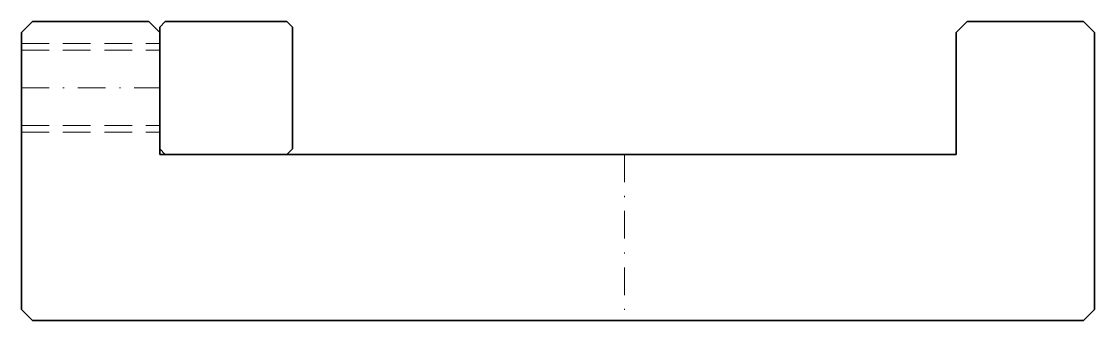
# Model space of a CAD drawing. Header units: millimetres. Extents: x -54.5 to 42.5, y -15 to 12.
import ezdxf

# ---------------------------------------------------------------- set-up
doc = ezdxf.new("R2010")
doc.units = ezdxf.units.MM
doc.header["$LTSCALE"] = 5
for name, pattern in [('AUSGEZOGEN', [0]), ('DASHDOT', [1, 0.5, -0.25, 0, -0.25]), ('DASHED', [0.75, 0.5, -0.25])]:
    doc.linetypes.add(name, pattern=pattern)
doc.layers.add('2', color=7, linetype='Continuous')

msp = doc.modelspace()

# ---------------------------------------------------------------- linework, layer by layer
at = {"layer": '2', "color": 7, "linetype": 'AUSGEZOGEN', "lineweight": 35}
for p, q in [((-54.5, 11), (-53.5, 12)), ((-53.5, 12), (-43, 12)), ((-43, 12), (-42, 11)), ((-42, 11.5), (-41.5, 12)), ((-41.5, 12), (-30.5, 12)), ((-30.5, 12), (-30, 11.5)), ((30, 11), (31, 12)), ((31, 12), (41.5, 12)), ((41.5, 12), (42.5, 11)), ((-54.5, -14), (-54.5, 11)), ((-42, 0), (-42, 11.5)), ((-30, 11.5), (-30, 0.5)), ((30, 0), (30, 11)), ((42.5, 11), (42.5, -14)), ((-41.5, 0), (-42, 0.5)), ((-42, 0), (30, 0)), ((-30, 0.5), (-30.5, 0)), ((-53.5, -15), (-54.5, -14)), ((42.5, -14), (41.5, -15)), ((41.5, -15), (-53.5, -15))]:
    msp.add_line(p, q, dxfattribs=at)
at = {"layer": '2', "color": 7, "linetype": 'DASHED', "lineweight": 18}
for p, q in [((-54.5, 10), (-42, 10)), ((-54.5, 9.4), (-42, 9.4)), ((-54.5, 2.6), (-42, 2.6)), ((-54.5, 2), (-42, 2))]:
    msp.add_line(p, q, dxfattribs=at)
at = {"layer": '2', "color": 7, "linetype": 'DASHDOT', "lineweight": 18}
for p, q in [((-54.5, 6), (-42, 6)), ((0, 0), (0, -15))]:
    msp.add_line(p, q, dxfattribs=at)

doc.saveas('drawing.dxf')
